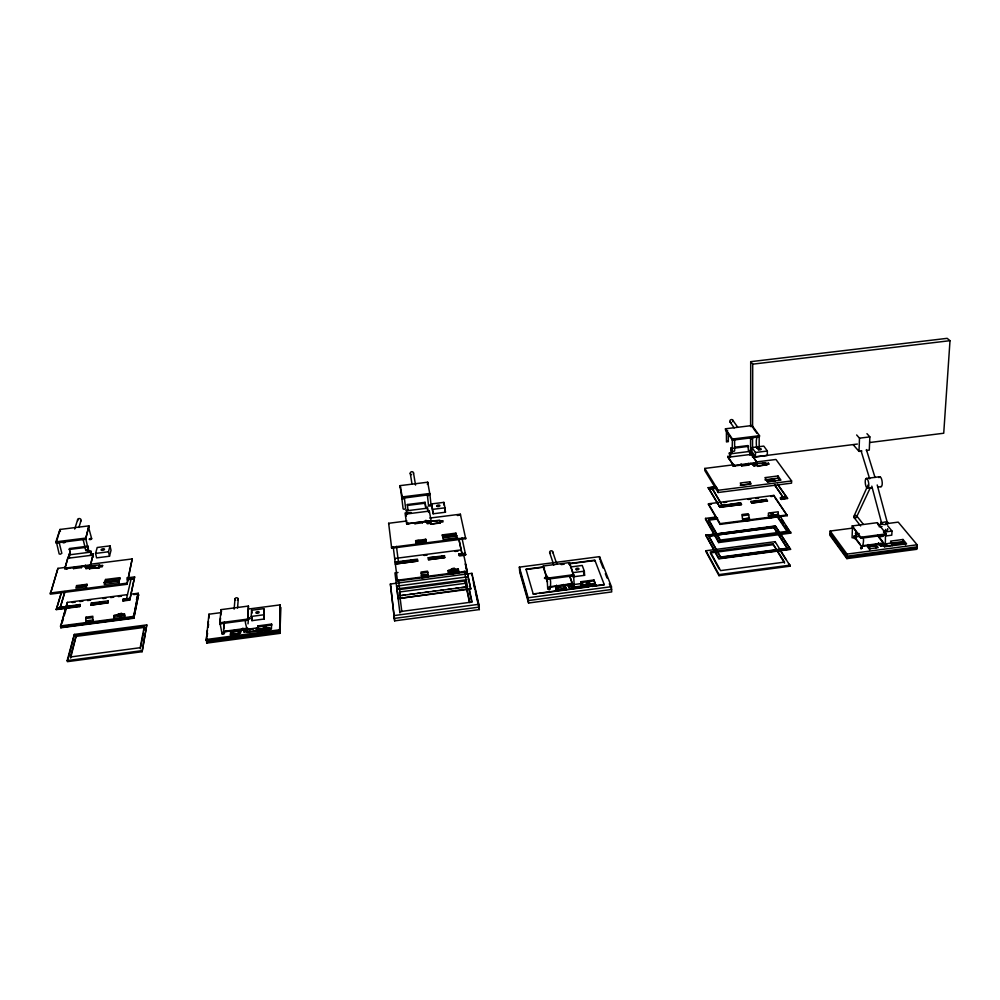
<?xml version="1.0" encoding="UTF-8"?>
<svg xmlns="http://www.w3.org/2000/svg" width="1000" height="1000" viewBox="0 0 1000 1000"><rect width="100%" height="100%" fill="white"/><g stroke="black" fill="none" stroke-linecap="round" stroke-linejoin="round"><path stroke-width="1.5" d="M89.575 538.713C87.963 539.888 91.65 539.938 91.675 538.7L88.525 527.15M748.525 451.562L747.95 445.562L735.125 447.163M743.65 521.2L749.975 520.375L748.213 513.725L741.9 514.538L742.6 519.138M741.637 466L741.062 464.212L741.637 466L748.863 465.087L748.288 463.3M749.8 520.175L748.888 518.212L742.575 519.025L743.675 521.3L742.575 519.025L748.913 518.312M749.825 481.8L751.213 483.888L741.612 485.112L740.25 483.013L749.825 481.8L749.812 484L740.25 485.213M750.1 454.513L749.538 450.55L750.1 454.513L729.862 457.038L729.3 453.075L732.188 452.713M750.575 454.387L750.575 438.088M750.612 426.575L750.7 361.675L947.15 338.338L950 340.688L943.725 433.237L869.712 442.512M750.888 501.438L751.812 503.237L767.487 500.85L751.812 502.875L750.888 501.438L766.538 499.438L767.487 501.225M751.975 447.575L751.975 451.975L755.438 456.938L767.312 455.45L767.35 451.012L763.787 446.1L751.975 447.575L755.45 452.5L755.438 456.938M752.087 426.65L752.087 425.525L725.475 428.8L725.487 429.925L732.463 440.175L759.488 436.825L759.5 435.688L752.087 425.525M755.688 463.3L755.688 464.225L752.475 464.637L752.475 463.7M752.537 452.55L752.525 457.2L857.375 444.062M752.537 447.9L752.562 437.038M752.575 427.738L752.712 364.15L750.7 361.675M753.512 465.288L756.925 464.775L757.4 465.538L753.988 465.962L753.512 465.288L756.925 464.775M753.988 465.962L753.512 465.213M753.988 465.075L753.05 463.7M754.65 463.575L755.588 464.862M756.45 463.725L757.875 466.375L766.712 464.663L765.263 462.612L756.45 463.725L757.875 466.375M759.188 436.463L759.137 447.837L756.612 447.875C755.863 439.6 756.338 437.35 758.525 436.025M757.3 463.1L750.913 453.325L757.3 463.1L733.763 466.05L727.7 456.825L730.788 455.85M87.625 549.637C90.512 550.525 83.7 551.613 86.613 549.825M85.475 538.312L84.925 539.288L83.188 539.3M766.712 465.25L765.263 462.612M766.538 499.438L760.85 500.525M768.425 463.225L765.625 463.575L766.35 464.6L769.15 464.162L768.425 463.15M769.338 517.575L779.188 516.3M769.538 517.95L768.388 515.688L778.225 514.412L779.4 516.163M770.425 512.913L773.562 512.863M771.375 514.35L773.475 514.438M784.55 563.15L772.8 543.713L710.325 551.925L720.575 570.612L784.562 562.112L772.8 543.713M773.725 527.3L787.45 548.562L773.725 527.3L708.675 536.125L720.55 557.388L785.925 548.775M773.9 495.4L787.288 515.675L720.075 524.388L708.487 504.538L708.475 503.787L773.9 495.4L773.9 496.15L770.85 496.538M774.062 479.125L775 480.825L774.062 479.125L766.413 480.1M775.138 542.675L775.15 541.663L706.012 550.737L706.025 551.763L719 575.65L790.25 566.163L775.15 541.663M790.512 549.388L775.3 525.938L705.788 535.35L718.838 558.85L790.512 549.388L775.3 525.938M779.438 480.238L777.962 478.162L777.987 475.962L764.912 477.625L767.788 481.775L780.938 480.112L777.987 475.962M778.238 514.513L778.25 511.788L768.413 513.062L768.413 515.788L778.238 514.513L779.375 516.562L769.525 517.837M784.425 497.5C791.675 496.975 776.5 495.825 781.363 499.438L787.537 498.275L777.663 484.25M781.363 499.438L780.375 497.663M716.175 517.013L705.537 518.387L705.55 519.425L718.662 542.55L790.775 533.112L780.575 516.925M755.863 462L775.975 459.475L791.587 480.938L791.55 483.15L718.162 492.5L704.837 470.588L704.812 468.425L734.2 464.725M221.325 612.587L208.938 614.212L206.225 640.612L279.65 630.85L280.163 604.875L249.2 608.938M279.65 630.85L280.163 604.875M280.087 633.35L280.575 607.325L280.087 633.35L206.725 643.112L206.863 639.075M851.825 528.212L830.175 531.05L830.037 535.462L846.85 558.625L916.862 549.3L917.138 544.788L898.225 522.125L887.4 523.55M846.85 558.625L847.013 554.1L830.175 531.05M59.013 541.888L61.825 553.3L60.3 554.225L59.175 553.938L56.45 542.212M271.588 624.075L271.4 629.163L257.712 630.975L257.987 625.875L271.588 624.075L271.775 625.125L258.175 626.925L257.9 632.038M852.15 525.962L860.75 538.288L886.25 534.925L886.3 533.875L877.288 522.675L852.15 525.962L860.788 537.238L860.75 538.288M854.55 537.95L852.062 537.75L852.475 527.25M270.038 629.475L269.75 627.9L259.4 629.263L259.675 630.887L270.025 629.4M856.787 535.575L853.825 536.512L860.413 545.2M861.925 451.025L858.988 451.388L859.5 438.175L856.65 434.963M856.1 536.85L855.525 533.025L856.1 536.85L859.062 536.45M860.625 547.513C861.038 553.513 865.35 538.938 862.625 537.438M866.95 433.675L869.85 436.887L869.287 450.087L866.35 450.462M266.462 628.875L266.537 627.188L263.238 627.625L263.225 629.675L265.363 629.025M875.7 544.538L875.65 545.4L868.787 546.312L868.825 545.45M869.638 549.95L869.762 546.562L875.888 545.788L875.788 548.025M875 544.725L875.888 545.788M877.288 522.675L879.038 525.95M876.388 547.487L876.488 545.4L878.213 547.612L869.038 548.825L867.35 546.613L870.387 546.213M264.25 619.012L263.8 608.663L251.588 610.262L251.2 616.45L251.962 620.638L264.25 619.012L263.8 608.663M879.087 544.95L878.413 543.162L879.087 544.95L882.125 544.55L882.175 543.675M879.575 544.1L880.725 545.5M883.938 545.9L880.7 546.263M881.1 543.9L882.262 545.3M882.763 544.575L891.162 542.913L892.887 545.662L884.5 546.775L882.763 544.575L886.95 544.025M883.35 545.163L880.113 545.525L880.688 546.337M884.5 546.775L882.8 544.025M885.362 544.987L885.438 534.125M262.638 632.6L259.65 633.35L270.012 631.862M259.438 628.625L256.537 629.012L259.438 628.625L259.375 629.975L256.475 630.363L259.363 629.913M259.662 632.925L262.538 632.487M891.162 542.913L892.887 545.662M887.663 525.75L891.988 531.05L891.775 535.175L886.137 535.925M891.587 543.8L894.25 543.45L895.125 544.55L892.463 544.9M247.325 632.362L247.387 629.237L247.325 632.362L256.462 631.15L256.5 628.025L248.912 629.038M256.462 631.15L256.5 628.025M905.588 544.825L902.9 541.55L903.012 539.475L890.512 541.125L894.038 545.513L906.6 543.85L903.012 539.475M251.962 620.638L252.15 617.525M885.888 534.525L883.45 534.538M248.012 623.862L248.588 617.238M243.012 630.275L242.925 628.325L243.012 630.275L246.325 629.837L246.4 628.763M248.425 606.062L247.75 620.175L219.95 623.837L219.737 622.775L221.062 609.637L248.425 606.062L247.75 620.175M245.338 630.837L245.45 629.062M243.787 629.275C241.262 633.75 253.238 628.587 243.875 630.9L243.825 631.838L247.35 631.362L243.825 631.838M233.287 631.562L240.65 630.7L240.463 633.275L230.463 634.6L230.662 635.65L230.688 632.025L230.463 634.6M238.975 635.588L232.4 636.862M239.363 629.7L239.275 630.763L239.112 629.888M239.075 636.087L236.312 635.938M232.175 630.913L232.5 634.5L239.15 633.575L238.825 630.025M237.537 608.025L238.238 599.312M234.125 609.175L234.988 599M231.887 630.688L231.8 631.763L231.625 630.887M862.688 537.725L860.962 538.075L860.537 537.188M223.512 629.963L224.2 622.737M223.75 629.075L224.438 621.85M219.95 623.837L220.538 618M220.825 615.075L221.062 609.637M402.625 498.925L401.65 498.375L429.938 494.625L427.7 482.2L400.05 485.637L401.688 497L429.8 493.488L431.087 505.412L430.262 506.062L428.575 505.725L427.3 494.387M428.575 505.725L429.412 505.075M206.225 640.612L207.425 630.163M207.775 627.188L208.463 621.213M208.8 618.237L208.938 614.212M207.2 636.087L207.55 633.1M208.225 627.125L208.575 624.138M206.725 643.112L207.075 640.125M424.137 521.462L426.188 521.45M404.288 497.275L405.65 508.612L404.137 509.35L403.125 508.925L401.688 497M405.625 515.5L406.438 515.975M142.113 651.712L146.775 624.9L74.35 634.412L67.138 660.6L67.4 661.663L142.113 651.712L146.775 624.9M140.175 647.712L144.3 626.337L76.3 635.288L70.375 656.988L140.175 647.712L140.412 648.763M140.712 647.237L143.35 633.488M143.938 630.425L144.3 626.337M136.488 599.788L137.1 596.812M130.525 594.225L138.238 593.237L133.575 617.15L60.587 626.7L67.35 602.388L127.45 594.625M133.575 617.15L138.238 593.237M133.812 618.237L138.562 594.688L133.812 618.237L60.862 627.775L61.337 625.513L60.862 627.775M130.1 598.4L123.325 598.913L123.025 600.962L129.738 600.087L134.625 576.912L127.037 577.888M129.738 600.087L134.625 576.912M124.612 618.2L124.6 614.163L113.925 615.562L124.6 614.163M113.912 619.587L124.675 617.875M121.388 615.188L121.775 613.488L118.362 613.925L117.975 615.638L121.475 615.55M65.662 567.375L57.938 568.362L50.287 594.175L126.95 584.312L132.2 558.938L90.425 564.237M123.025 600.962L123.325 598.913M126.95 584.312L132.2 558.938M114.3 617.175L114 619.338M114.288 617.112L113.8 619.188L124.612 618.312M118.6 582.625L119.775 577.675L105.575 579.487L104.312 584.462L118.6 582.625L118.85 583.737L119.775 577.675M107.963 602.913L108.3 600.85L91.3 603.05L90.925 605.125L107.963 602.913L108.3 600.85M104.887 584.325L105.575 579.487M93.112 619.875L92.6 622L85.7 622.863M109.5 556.237L111.025 550.3L110.013 545.875L97.2 547.5L95.562 553.425L96.6 557.863L109.5 556.237L108.475 551.788L110.013 545.875M85.825 623.263L92.775 622.038M756.612 447.875L757.513 447.362M102.613 565.538L99.55 565.85L102.587 565.462L102.287 566.763L99.237 567.15M86.263 620.763L85.712 622.825M85.688 618.488L86.037 617.15L92.888 616.263L92.575 617.625L85.688 618.488L86.263 620.887L93.138 619.95L92.562 617.55M99.113 567.925L99.625 564.862L90.05 566.087L89.362 568.538L99.113 567.925L99.625 564.862M85.712 618.513L86.062 617.225M70.65 658.037L76.3 635.288M67.8 660.2L74.35 634.412M86.3 586.775L87 584.275L76.6 585.6L75.862 588.112L86.3 586.775L86.562 587.888M64.787 568.763L68.112 557.075L64.787 568.763L90.375 565.513L93.312 553.9L90.35 554.275M90.375 565.513L93.312 553.9M89.5 569.138L90.05 566.087M61.487 591.938L56.262 609.612L79.7 606.575L80.087 604.5L56.8 607.9M79.7 606.575L80.087 604.5M85.438 565.15L85.363 567.112L88.85 566.663L89.138 565.65M69.425 556.025L68.913 553.925L69.375 558.075L91.35 555.3L90.887 551.163L87.963 551.525M87.525 567.525L87.987 565.887L86.237 566.1C82.775 570.662 96.35 565.262 86.225 567.825L85.988 568.638L89.7 568.175M91.35 555.3L90.887 551.163M85.988 568.638L86.225 567.825M85.363 567.112L85.662 566.087M732.075 439.55L734.613 439.513L734.65 450.9L733.737 451.413L732.138 450.925L732.438 439.175M73.362 567.675L73.587 568.612L81.438 567.612L81.737 566.587M87.662 547.163L87.95 546.175L69.375 548.513L70.338 554.7L70.013 551.112M85.562 539.288L88.938 525.862L60.025 529.45L55.875 541.825L56.163 542.975L85.562 539.288L88.938 525.862M60.587 626.7L67.35 602.388M62.162 622.688L63.412 618.462M64.237 615.638L66.312 608.6M73.587 568.612L73.888 567.575M726.388 429.837L726.475 441.962L728.337 441.5L728.275 433.05M64.887 591.5L60.25 607.45L64.975 591.85M56.262 609.612L61.575 592.288M69.375 558.075L69.688 557.075M78.9 527.45L81.013 520.6M74.7 529.062L77.713 519.487M50.75 592.712L57.938 568.362M56.163 542.975L60.025 529.45M224.163 631.487L226.15 631.487M573.488 575L572.587 575.887L571.188 575.462M567.263 584.5L566.388 585.363L565.837 584.487M854.95 516.862L854 516.15L868.138 484.862M856.375 517.4L870.4 487.537M549.388 578.488L547.737 579.087L547.413 578.062M543.55 567.337L544.538 568.088M65.963 568.45C65.7 569.85 69.425 568.2 67.412 567.913M854.463 536.663L856.275 537.125M243.388 629.212L241.388 629.475M221.4 610.975L221.525 611.7M574.188 586L572.35 586.375L572.537 585.312M569.513 564.65L569.45 563.938M60.375 530.85L60.35 531.538M404.15 497.562L401.812 497.725L402.612 496.938M222.475 633.3C220.925 635.562 226.875 633.15 223.375 632.987M222.312 623.212L220.575 623.675L220.425 622.7M400.575 486.875L400.475 487.55M856.225 538.5L854.663 538.6L854.25 537.463M84.425 565.875L84.225 566.6L85.512 566.512M63.388 541.987C61.413 544.038 67.825 541.875 64.362 541.7M58.738 542.362L56.35 542.513M544.675 577.5L544.487 578.35L547.4 578.975M546.512 576.75L546.55 577.537M728.5 458.35L729.5 459.062M728.487 456.875L729.488 457.587M407.238 514.263L406.525 514.487M427.388 484.4L427.488 483.525M403.562 498.75L404.113 498.2L403.425 497.812M92.413 555.612L93 554.888L91.587 554.888M883.438 544.5L883.162 545.288L884.587 545.55M548.438 588.5C549.8 594.562 552.05 579.325 549.375 578.337M733.538 464.162L733.55 464.925M428.475 511.7L428.562 510.825M407.5 523.225C405.163 524.25 409.938 524.475 408.525 523.225M429.613 493.825L426.712 495.238L428.363 495.7M402.475 497.875L400.05 485.637M92.487 557.175L93.425 556.587L92.487 556.225M854.8 536.5L855.537 536.45M549.55 586.6L550.962 587.038L549.6 587.537M247.537 619.938L248.55 619.425L248.038 618.525M750.45 463.5C747.887 464.55 753.65 464.462 750.987 463.5M750.612 454.938L749.825 454.988M727.65 430.688L725.763 430.275M860.788 537.238L886.3 533.875M470.712 588.488L398.088 598.6L470.763 589.025L465.35 563.713M573.787 575.725L547.163 579.237L543.3 567.075L543.225 566.025L569.438 562.587L573.787 575.725L569.438 562.587M219.737 622.775L247.55 619.113C243.7 621.263 245.812 622.725 247.237 630.462M708.675 535.775L720.55 557.038L787.45 548.212M572.8 576.875L584.575 575.325L584.338 571.163L582.225 565.45L570.513 566.987M880.487 536.675L883.312 536.3M705.788 535L718.825 558.5L790.525 549.038M581.825 584.95L580.925 581.712L593.95 579.987L595.788 585.575L593.95 579.987M549.125 586.825L572.463 583.737L549.175 587.388M580.975 582.575L594 580.85M861.375 545.887L883.725 542.925L877.65 535.25M573.275 584.625L580.55 583.663L581.425 586.6L572.675 587.762L571.812 584.825L572.675 587.762M861.35 546.438L883.7 543.475M590.175 584.7L589.587 583.125L586.413 583.188L589.575 582.775L590.15 584.35L588.038 584.625M223.375 631.4L247.725 628.175M557.038 587.225L556.65 585.363L557.038 587.225L559.9 586.85M567.45 584.812L567.775 585.8L570.962 585.388L570.562 583.525L570.962 585.388M555.75 587.513L556.587 590.775L555.75 587.513L558.475 587.15M891.8 543.013L902.9 541.55M223.475 631.962L247.825 628.737M581.2 585.788L583.987 585.425L583.562 584.237L580.775 584.6M572.388 586.825L569.012 587.275L568.737 586.475L572.112 586.038M555.812 588.387L558.538 588.025M249.013 629.587L253.562 628.987M899.212 543.337L896.162 544.087L899.188 543.688M894.688 544L904.225 542.775M232.05 632.163L238.725 631.312M572.638 587.2L581.4 586.038M238 632.125L240.85 631.75L240.65 630.7M564.175 588.763L557.812 589.675L557.663 587.537M884.538 546.225L892.925 545.112M259.4 629.312L269.75 627.938M556.525 589.9L566.1 588.625L565.3 586.25L566.163 589.5L566.15 588.263M595.737 584.7L582.625 586.438L580.925 581.712M587.175 586.4L590.225 586M247.225 631.8L256.363 630.588M399.738 611.65L472.062 602.05L469.225 588.775M533.275 593.925L604.312 584.5M536.388 593.825L533.3 594.237L526 569.2L542.825 566.987M539.475 593.413L588.888 586.85M591.975 586.438L604.325 584.8L594.85 560.175L568.837 563.587M847.013 554.1L917.138 544.788M206.012 639.55L279.475 629.788M266.975 631.862L270.025 631.538L267.075 632M236.425 636.013L239.088 635.65M393.975 615.588L478.812 604.312L479.325 609.575L394.65 620.862L390.375 584.012L471.938 573.337L478.812 604.312M519.362 567.137L528.125 597.762L611.45 586.675L611.712 591.925L528.55 603.013L519.775 572.25L519.362 567.137L599.525 556.65L611.45 586.675M917.013 546.875L846.938 556.188L830.113 533.088M67.138 660.6L141.875 650.662M206.513 642.062L279.9 632.3M916.95 547.913L846.9 557.238L830.088 534.1M706.012 550.737L718.988 574.6L790.275 565.112M916.925 548.263L846.888 557.587L830.075 534.45M394.338 618.413L479.087 607.125L472.537 577.55M611.587 589.487L528.35 600.562L519.587 569.862M705.788 535.35L715.05 534.138M719.688 533.538L739.775 530.913M742.862 530.513L762.938 527.9M766.038 527.5L775.3 526.287M451.3 568.875L454.55 568.45L454.913 570.388C450.1 572.175 450.562 567.625 454.55 568.45M421.225 573.3L427.775 572.375L428.038 574.612L421.475 575.462L421.025 572.038L427.587 571.175L427.788 572.438M708.675 536.125L714.875 535.312M717.962 534.913L773.725 527.638M448.15 570.538L458.35 569.163L448.15 570.538L448.3 571.962L458.512 570.638L458.35 569.163M451.6 570.45L454.913 570.388M421.475 575.425L428.025 574.5L428.4 576.95L421.812 577.7M124.975 615.788L114.288 617.225L113.925 615.562M428.338 576.4L421.775 577.463L428.4 576.95M458.888 572.4L448.713 574.3L458.925 572.85L458.5 570.525L448.288 571.925L448.713 574.3M448.65 573.962L458.888 572.475M397.488 581L467.337 571.875L467.25 571.112L397.388 580.237L397.488 581L393.212 546.788M133.062 616.138L134.213 616.35L60.4 625.925M85.925 623.013L90.05 622.475M115.512 619.075L120.113 618.538M60.775 627.413L133.737 617.875M705.537 518.387L718.662 541.487L790.788 532.05M466.7 576.962L396.637 586.138L399.913 612.95M561.188 564.587L564.25 564.188M526.025 569.5L542.85 567.288M568.862 563.888L594.862 560.475L594.913 561.325M878.112 524.763L881.213 524.35M398.512 588.688L466.975 579.7M399.087 589.6L465.225 580.925L469.812 602.65M879.25 526.85L882.05 526.487M399.387 592L465.462 583.312L469.438 602.188M76.562 636.312L144.525 627.375M772.788 544.738L710.337 552.95L719.125 568.987M856.213 533.913L859.175 533.525M572.537 572.712L584.338 571.163M401.912 595.438L404.963 595.037M409.55 594.438L414.137 593.837M417.188 593.438L420.25 593.025M424.825 592.425L427.887 592.025M432.475 591.425L435.525 591.013M440.112 590.413L443.162 590.013M447.75 589.412L450.8 589M455.387 588.4L458.45 588M461.5 587.6L466.087 587M883.512 532.163L891.988 531.05M251.2 616.45L263.512 614.825M543.225 566.025L547.087 578.188L573.725 574.675M50 593.062L126.7 583.2M708.263 487.488L719.912 506.975L741.475 504.562L719.912 507.337L708.263 487.837L715.913 486.512M781.363 499.075L787.537 498.275M869.225 488.2L872.2 487.812M878.162 487.05L881.137 486.662M461.075 549.913L394.7 558.488L394.8 559.225M424.113 555.438L427.2 555.05M454.988 551.462L458.075 551.062M717.575 517.962L708.438 519.15L720.387 540.05L787.7 531.25L778.2 517.112M742.575 515.7L748.913 514.85M72.162 602.55L75.237 602.15M79.862 601.55L82.938 601.15M87.562 600.562L90.65 600.163M102.975 598.562L106.05 598.162M110.675 597.575L113.75 597.175M118.375 596.575L121.45 596.175M133.775 594.587L138.4 593.987M717.588 519.012L708.462 520.188L720.4 541.112M137.413 595.325L138.525 595.55L137.5 595.688M417.75 561.1L395.337 564.012L417.75 561.1L417.463 559.163L395.087 562.062L399.613 561.85M428.188 557.775L444.45 555.675L444.787 557.6L428.488 559.712L428.188 557.775L438.575 556.8M461.438 553.85L458.837 553.812L465.275 553.35M402.587 561.462L407.062 560.875M410.05 560.5L416.012 559.725M441.538 556.425L444.45 555.675M459.2 555.737C475.213 551.538 457.35 558.938 458.837 553.812M59.713 607.525L72.862 605.812M75.788 605.438L80.175 604.875M96.013 602.812L91.3 603.05M99.113 602.413L103.75 601.812M123.413 599.275L126.088 598.925M56.175 609.25L79.612 606.213M107.875 602.55L90.925 605.125M122.95 600.6L129.65 599.725M708.475 503.787L720.062 523.625L787.3 514.913M743.65 520.75L750 519.975L743.475 521M769.338 517.638L779.375 516.2M398.088 598.6L394.95 572.875L398.013 572.475M457.375 515.487L460.425 515.1L460.337 514.2L429.825 518.062M406.625 523.837L431.1 520.737L406.625 523.837L405.062 513.038L408.088 512.663M430.5 521.325L439.663 520.163L440.163 523.025L430.975 524.188L430.5 521.325L438.2 520.95M64.65 568.162L90.237 564.913M414.938 523.725L414.825 522.8L414.938 523.725L422.45 522.775L422.337 521.85L422.45 522.775M426.2 522.3L425.925 520.425L426.2 522.3L429.538 521.875L429.425 520.95L429.538 521.875M442.725 520.8L439.812 521.1L442.725 520.8L442.95 521.938L440.037 522.3M764.9 479.825L777.962 478.162M430.688 522.525L427.137 522.975L426.912 521.325M708.263 487.837L715.913 486.863M766.4 480.45L771 479.862M427.175 522.837L427.275 523.737L430.825 523.275M91.562 566.5L95.662 565.988M440.1 522.425L430.975 524.188M716.737 487.875L709.075 489.2L716.75 488.225M767.337 481.438L775 480.462M767.337 481.8L770.4 481.413M89.362 568.538L98.963 567.325M704.812 468.425L718.138 490.288L791.587 480.938M866.275 478.462L879.675 476.75M456.012 534.062L442.425 535.8L442.325 534.888L455.913 533.15L456.975 538.638L455.913 533.15M442.75 535.812L456.413 534.062M415.65 540.65L425.6 539.375L426.087 542.6L425.988 541.675L416 542.962L416.112 543.875L415.65 540.65L415.75 541.562L425.7 540.288L425.6 539.375M105.787 580.612L120.025 578.775M415.65 540.812L418.7 540.413M423.263 539.837L426.3 539.438M443.038 537.3L456.725 535.538M127.112 578.25L130.15 577.85M415.688 541.163L420.262 540.575M423.3 540.188L426.337 539.8M443.075 537.65L456.763 535.9M708.487 504.538L711.525 504.15M723.7 502.587L726.737 502.2M748.037 499.462L751.075 499.075M755.638 498.488L758.688 498.1M103.863 582.413L119.062 580.462M128.188 579.288L134.35 578.875L126.75 579.85M78.088 586.087L82.65 585.5M103.938 582.775L119.15 580.825M456.887 537.712L443.212 539.475L442.325 534.888M741.475 504.2L740.562 502.762L719.05 505.887M722.237 505.487L712.188 488.45L722.237 505.487L726.737 504.913M729.812 504.513L740.562 503.125L741.475 504.562M753.737 501.438L758 500.887M391.675 548.2L465.712 538.7L465.613 537.775L391.55 547.288L391.675 548.2L388.65 523.288L406.95 520.962M755.45 452.5L767.35 451.012M55.875 541.825L85.288 538.15M407.938 509.688L408.075 510.613L407.325 504.525L425.075 502.3L425.825 508.375L425.075 502.3M425.238 503.2L407.463 505.438L407.325 504.525M727.7 456.238L733.75 465.462L757.3 462.5M69.075 549.5L86.112 547.362M431.6 503.913L443.862 502.375L444.975 507.812L445.45 512.225L433.113 513.787L431.6 503.913L433.113 513.787M762.325 463.575L765.263 463.212M757.875 465.775L766.712 464.663M427.475 508.162L406.425 510.812L406.287 509.9L406.8 513.95L427.825 511.287L427.312 507.25L427.825 511.287M68.6 554.925L90.612 552.15M432.612 509.363L444.975 507.812M411.163 512.463L406.662 513.025L406.8 513.95M95.562 553.425L108.475 551.788M725.475 428.8L732.463 439.038L759.5 435.688M731.413 448.512L731.438 453.7L730.85 447.688L731.413 448.512L748.525 446.375M729.3 453.075L729.85 453.9L750.113 451.375M859.5 438.175L869.85 436.887M752.712 364.15L950 340.688M90.55 538.425L91.675 538.7M861.413 546.675L862.325 546.325L861.5 545.737M247.613 618.9L250.1 618.7L249.625 617.725M428.475 512.288L429.263 512.513M407.463 522.663L406.788 522.513M751.513 438.025L752.425 438.638L750.625 438.975M727.4 441.012L728.337 441.5M853.438 527.925L852.45 527.388M430.375 505.012L431.087 505.412M549.375 588.438L550.125 588.875M758.475 447.4L759.137 447.837M861.562 547.562L862.262 548.05M853.312 444.837L858.988 451.388M883.55 531.562L886.25 534.925M878.487 536.9L881.963 541.287M881.413 543.625L882.125 544.55M856.75 515.938L863.275 524.263M854.125 517.625L860.625 525.975M869.788 546.6L868.125 544.525L868.787 546.312M857.038 532.825L857.725 533.713M853.85 535.962L860.425 544.637M753.737 428.913L757.025 433.438M732.738 420.15L737.75 427.275M778.55 485.875L787.525 498.65M774.562 484.65L783.375 497.638L774.562 485M730.025 421.962L734.175 427.912M755.1 463.375L755.688 464.225M751.9 463.775L752.475 464.637M774.737 497.375L787.288 515.675M748.288 464.237L748.863 465.087M781.413 519.237L783.962 523.013M785.662 525.538L790.775 533.112M777.325 516.875L786.812 531.025M780.175 550.5L786.05 559.637M788.575 563.55L790.25 566.163M600.237 560.812L603.075 567.975M605.337 573.713L607.05 578.013M609.312 583.75L611.025 588.05M583.525 572.45L584.575 575.325M586.413 583.188L586.987 584.763M581.425 586.6L580.55 583.663M569.675 575.763L572.463 583.737M569.712 576.312L572.5 584.3M570 584.712L570.55 586.225M568.413 584.925L568.95 586.438M568.737 586.413L569.012 587.275M552.625 551.613L556.788 563.962M564.188 588.837L563.638 585.5L564.05 586.763L557.675 587.6L557.288 586.413M549.7 552.712L553.812 565.075M547.288 576.125L547.6 577.087M545.737 576.138L547.438 581.475M545.775 576.688L547.475 582.038M866.375 449.575L875.037 477.5M861.075 450.887L869.663 478.812M877.212 484.963L887.237 522.337M871.8 486.15L881.75 523.525A2.812 0.838 -13.7 0 1 884.062 522.175A2.812 0.838 -13.7 0 1 887.087 522.075A2.812 0.838 -13.7 0 1 885.825 523.387M76.6 585.6L76.862 586.712L87.263 585.375L87 584.275M81.213 566.675L81.438 567.612M83.088 539.175L85.8 550.588M88.637 565.737L88.85 566.663M87.95 546.175L88.888 552.362L85.738 538.538M121.775 613.488L118.362 613.925M126.587 598.488L131.012 579.3M460.337 514.2L465.712 538.7M473.425 582.9L474.738 588.825M475.4 591.788L479.325 609.575M461.95 537.962L465.625 554.9M463.55 553.987L467.337 571.875M465.412 564.225L470.763 589.025M458.738 538.375L462 553.775L459.087 540.237M468.875 588.575L471.712 601.9M464.363 571.25L467.612 586.788L400.387 595.65L398.413 579.862M444.613 508.125L445.45 512.225M207.7 639.487L207.925 640.588L278.637 630.825M220.037 623.362L222.087 633.962M246.175 628.95L246.325 629.837M431.1 520.737L429.263 510.588M251.588 610.262L252.1 613.038M257.987 625.875L258.175 626.925M428.85 522.7L428.587 521.188M413.512 472.962L415.55 485.087M410.275 473.363L412 483.975M421.463 575.363L421.763 577.25M390.375 584.012L391.037 589.138M396.45 546.375L398.4 561.638M388.65 523.288L388.762 524.175M399.45 592.55L401.825 611.675M428.488 559.712L444.787 557.6M390.737 586.737L394.65 620.862M427.7 482.2L427.825 483.325M440.025 522.225L440.163 523.025M443.862 502.375L444.175 505.3M465.225 580.925L465.462 583.312M471.938 573.337L472.212 576.075M528.125 597.762L528.55 603.013M547.087 578.188L547.737 589.2M567.725 584.938L567.775 585.8M573.587 575.3L574.25 585.837M599.525 556.65L599.663 559.375M720.062 523.625L720.075 524.388M718.138 490.288L718.162 492.5M718.662 541.487L718.662 542.55M718.988 574.6L719 575.65M729.85 453.9L729.862 457.038M732.463 439.038L732.463 440.175M77.812 520.625A1.75 1.487 11.1 0 1 78.45 518.725A1.75 1.487 11.1 0 1 80.763 519.225A1.75 1.487 11.1 0 1 80.525 521.225M235.65 600.275A1.638 1.4 1.1 0 1 235.375 598.237A1.638 1.4 1.1 0 1 237.787 598.188A1.638 1.4 1.1 0 1 237.638 600.237M249.7 629.975A1.262 0.625 -11.3 0 1 249.55 630.475M247.575 630.862A1.262 0.625 -11.3 0 1 247.425 630.125M410.575 474.075A1.638 1.475 -8.7 0 1 411.512 471.737A1.638 1.475 -8.7 0 1 413.512 473.35M411.637 474.637A1.638 1.475 -8.7 0 1 411.238 474.538M550.475 553.438A1.562 1.363 -18.4 0 1 549.788 551.65A1.562 1.363 -18.4 0 1 551.85 550.875A1.562 1.363 -18.4 0 1 552.55 552.675M730.6 422.425A1.625 1.425 -33.5 0 1 730.025 420.487A1.625 1.425 -33.5 0 1 732.163 419.675A1.625 1.425 -33.5 0 1 732.75 421.625M731.388 422.525A1.625 1.425 -33.5 0 1 730.987 422.525M878.938 477.625A5.012 1.725 82.3 0 1 881.988 480.662A5.012 1.725 82.3 0 1 880.675 486.6M867.288 488.325A5.025 1.675 82.3 0 1 865.25 480.887A5.025 1.675 82.3 0 1 867.95 480.262A5.025 1.675 82.3 0 1 868.138 488.125M887.562 528.688A3.625 1.65 3 0 1 887 530.288A3.625 1.65 3 0 1 883.612 530.737M886.775 521.763A3.625 1.638 2.9 0 1 887.3 524.087A3.625 1.638 2.9 0 1 882.2 524.113A3.625 1.638 2.9 0 1 881.688 521.788M856.225 515.5A1.562 1.288 -33.2 0 1 856.45 517.612M855.387 518.138A1.562 1.288 -33.2 0 1 853.962 516.975A1.562 1.288 -33.2 0 1 855.5 515.425M885.662 529.425A1.613 0.725 3 0 1 885.438 529.575M878.162 544.1L876.137 544.113L878.162 544.1M735.113 466.012L733.025 466.037L735.113 466.012M593.7 583.55L583.775 584.825C581.862 588.263 595.988 585.95 593.7 583.55M564.15 585.413L563.812 584.425L564.2 586.275L564.15 585.413M101.762 550.35A1.762 0.737 -12.4 0 0 104.513 549.338A1.762 0.737 -12.4 0 0 102.125 548.987A1.762 0.737 -12.4 0 0 101.762 550.35M256.663 613.288A1.663 0.8 -10.9 0 0 259.15 612.25A1.663 0.8 -10.9 0 0 256.737 611.862A1.663 0.8 -10.9 0 0 256.663 613.288M437.2 506.438A1.65 0.737 -6.2 0 0 439.888 505.763A1.65 0.737 -6.2 0 0 437.7 505.138A1.65 0.737 -6.2 0 0 437.2 506.438M576.487 569.688A1.587 0.787 -3.4 0 0 578.987 569A1.587 0.787 -3.4 0 0 576.725 568.325A1.587 0.787 -3.4 0 0 576.487 569.688M758.5 449.712A1.65 0.688 -0.1 0 0 761.237 449.375A1.65 0.688 -0.1 0 0 759.163 448.562A1.65 0.688 -0.1 0 0 758.5 449.712"/></g></svg>
